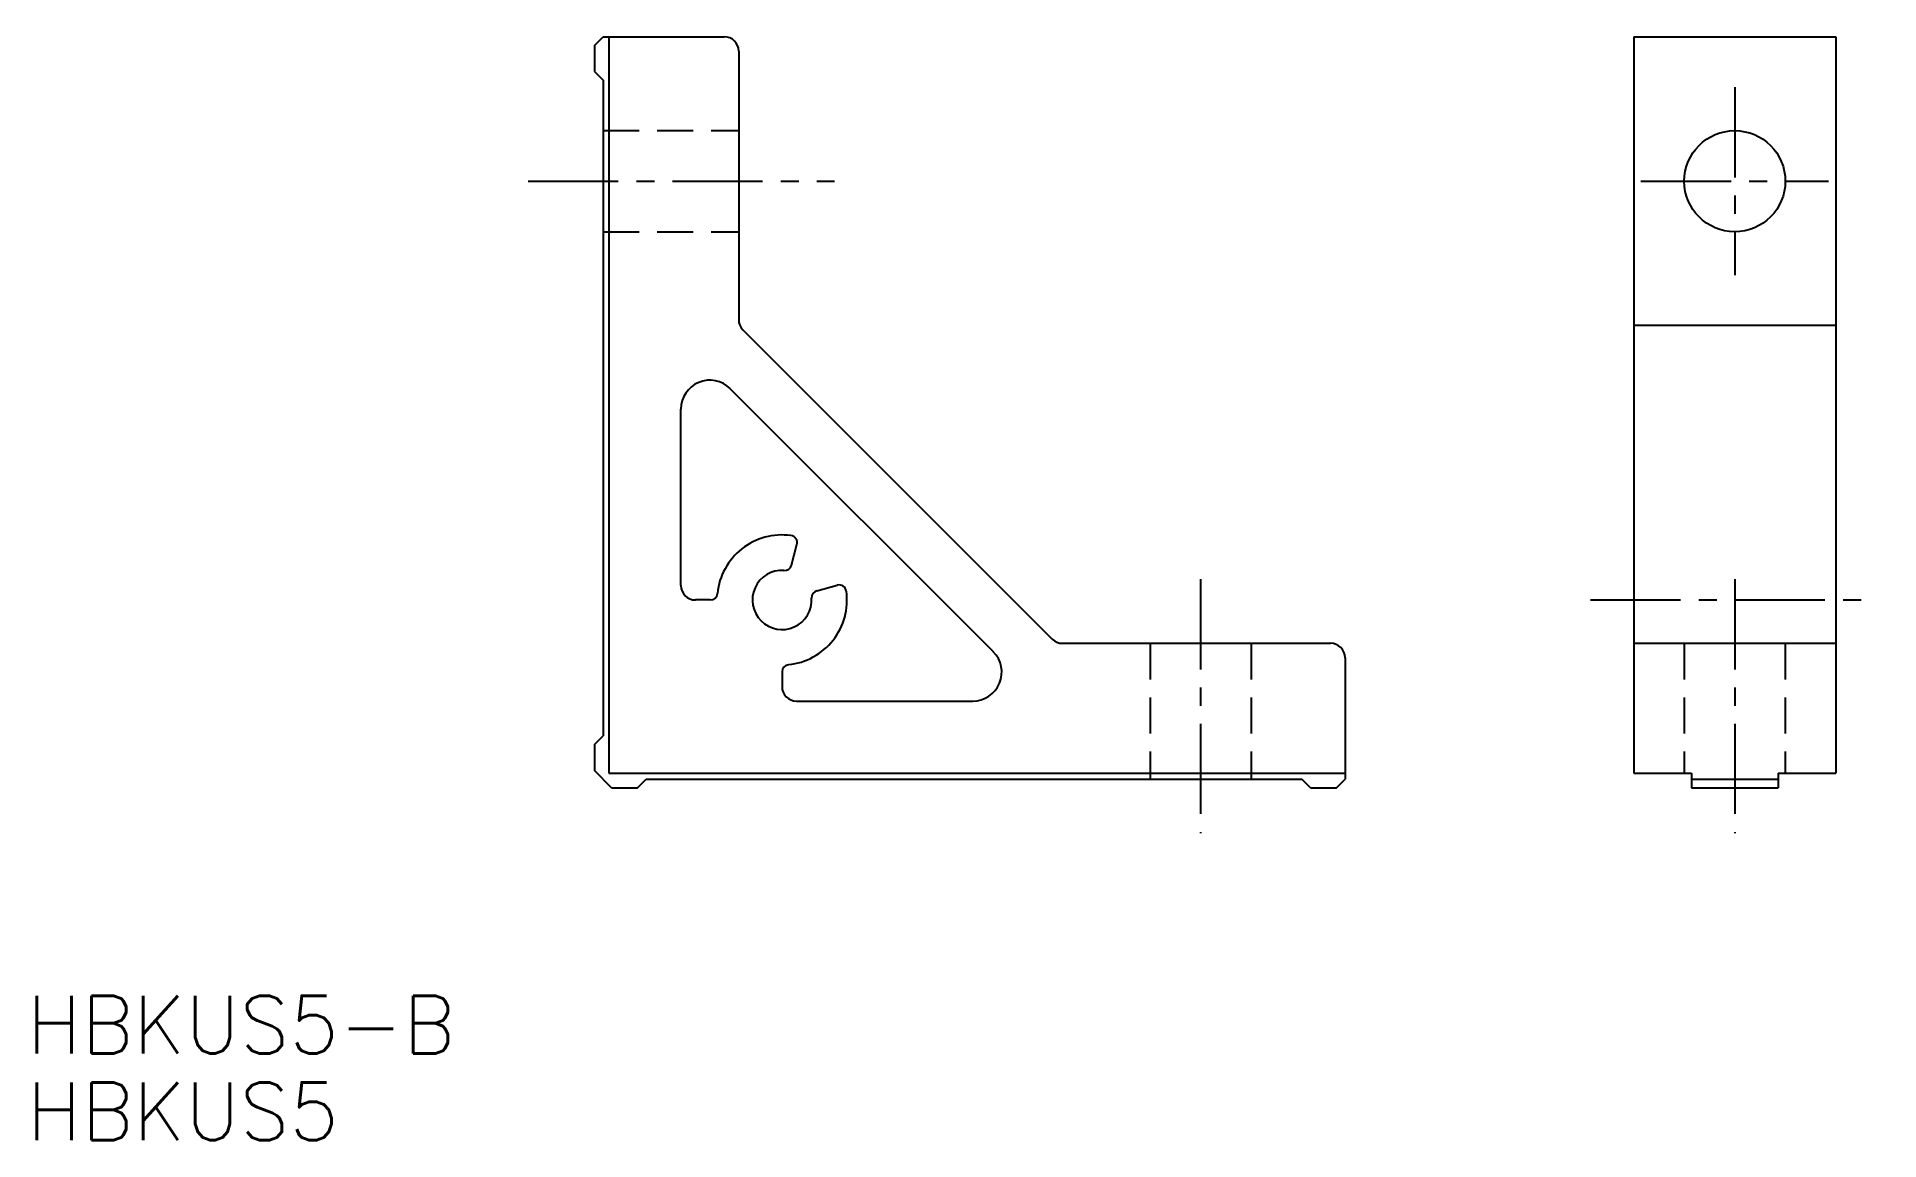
# Model space of a CAD drawing. Extents: x -364 to -236, y -209 to -133.
import ezdxf

# ---------------------------------------------------------------- set-up
doc = ezdxf.new("R2010")
doc.units = 0
doc.header["$LTSCALE"] = 5
doc.linetypes.add('CENTER', pattern=[2, 1.25, -0.25, 0.25, -0.25])
doc.linetypes.add('DASHED', pattern=[0.75, 0.5, -0.25])
doc.layers.get('0').update_dxf_attribs({"linetype": 'CONTINUOUS'})
doc.layers.add('CENTER', color=1, linetype='CENTER')
doc.styles.get("Standard").update_dxf_attribs({"font": 'txt.shx', "bigfont": 'extfont2.shx'})

msp = doc.modelspace()

# ---------------------------------------------------------------- linework, layer by layer
at = {"color": 7, "linetype": 'CONTINUOUS'}
for p, q in [((-325.49, -133.1), (-324.89, -132.5)), ((-325.49, -134.9), (-324.89, -135.5)), ((-325.49, -181.5), (-324.89, -180.9)), ((-324.29, -184.5), (-325.49, -183.3)), ((-322.49, -184.5), (-321.89, -183.9)), ((-275.89, -184.5), (-276.49, -183.9)), ((-274.09, -184.5), (-273.49, -183.9))]:
    msp.add_line(p, q, dxfattribs=at)
at = {"color": 7}
for p, q in [((-324.89, -132.5), (-316.49, -132.5)), ((-324.49, -132.5), (-324.49, -183.5)), ((-325.49, -133.1), (-325.49, -134.9)), ((-315.49, -133.5), (-315.49, -152.09)), ((-324.89, -135.5), (-324.89, -180.9)), ((-315.2, -152.8), (-293.78, -174.21)), ((-297.85, -175.09), (-316.07, -156.87)), ((-319.49, -170.5), (-319.49, -158.28)), ((-311.84, -169.09), (-311.46, -167.67)), ((-310.07, -170.86), (-308.66, -170.48)), ((-317.46, -171.5), (-318.49, -171.5)), ((-293.07, -174.5), (-274.49, -174.5)), ((-273.49, -175.5), (-273.49, -183.9)), ((-312.49, -176.48), (-312.49, -177.5)), ((-311.49, -178.5), (-299.27, -178.5)), ((-325.49, -181.5), (-325.49, -183.3)), ((-324.49, -183.5), (-273.49, -183.5)), ((-324.29, -184.5), (-322.49, -184.5)), ((-321.89, -183.9), (-276.49, -183.9)), ((-275.89, -184.5), (-274.09, -184.5))]:
    msp.add_line(p, q, dxfattribs=at)
for p, q in [((-253.49, -132.5), (-253.49, -183.5)), ((-253.49, -132.5), (-239.49, -132.5)), ((-239.49, -132.5), (-239.49, -183.5)), ((-253.49, -152.47), (-239.49, -152.47)), ((-253.49, -174.5), (-239.49, -174.5)), ((-253.49, -183.5), (-249.49, -183.5)), ((-249.49, -183.5), (-249.49, -184.5)), ((-243.49, -183.5), (-243.49, -184.5)), ((-243.49, -183.5), (-239.49, -183.5)), ((-249.49, -183.9), (-243.49, -183.9)), ((-249.49, -184.5), (-243.49, -184.5))]:
    msp.add_line(p, q)
at = {"color": 3, "linetype": 'DASHED'}
for p, q in [((-324.89, -139), (-315.49, -139)), ((-324.89, -146), (-315.49, -146)), ((-286.99, -174.5), (-286.99, -183.9)), ((-279.99, -174.5), (-279.99, -183.9)), ((-249.99, -174.5), (-249.99, -183.5)), ((-242.99, -174.5), (-242.99, -183.5))]:
    msp.add_line(p, q, dxfattribs=at)
msp.add_circle((-246.49, -142.5), 3.5)
at = {"color": 7}
for centre, radius, start, end in [((-316.49, -133.5), 1, 0, 90), ((-314.49, -152.09), 1, 180, 225), ((-317.49, -158.28), 2, 45, 180), ((-312.49, -171.5), 4.5, 82.1805, 174.2608), ((-311.94, -167.54), 0.5, 345, 82.1805), ((-312.49, -171.5), 2.05, 86.3073, 3.6923), ((-312.32, -168.96), 0.5, 266.3073, 345), ((-318.49, -170.5), 1, 180, 270), ((-312.49, -171.5), 4.5, 275.7392, 7.8192), ((-309.94, -171.34), 0.5, 105, 183.6923), ((-308.53, -170.96), 0.5, 7.8193, 105), ((-317.46, -171), 0.5, 270, 354.2608), ((-293.07, -173.5), 1, 225, 270), ((-274.49, -175.5), 1, 0, 90), ((-311.99, -176.48), 0.5, 95.7392, 180), ((-299.27, -176.5), 2, 270, 45), ((-311.49, -177.5), 1, 180, 270)]:
    msp.add_arc(centre, radius, start, end, dxfattribs=at)
at = {"layer": 'CENTER', "color": 1, "linetype": 'CENTER'}
for p, q in [((-246.49, -136), (-246.49, -149)), ((-330.08, -142.5), (-308.85, -142.5)), ((-252.99, -142.5), (-239.99, -142.5)), ((-283.49, -170.07), (-283.49, -187.66)), ((-246.49, -170.07), (-246.49, -187.66)), ((-256.49, -171.5), (-236.49, -171.5))]:
    msp.add_line(p, q, dxfattribs=at)

# ---------------------------------------------------------------- texts
at = {"color": 7, "linetype": 'CONTINUOUS'}
for s, p in [('HBKUS5-B', (-364.79, -202.91)), ('HBKUS5', (-364.79, -208.91))]:
    msp.add_text(s, height=4, dxfattribs=at).set_placement(p)

doc.saveas('drawing.dxf')
